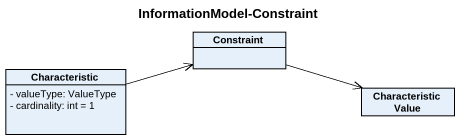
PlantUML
@startuml
title InformationModel-Constraint
hide circle
hide empty members
skinparam classAttributeIconSize 0
class Constraint
class Characteristic {
  - valueType: ValueType
  - cardinality: int = 1
}
class "Characteristic Value" as Characteristic_Value
Constraint -right-> Characteristic_Value
Characteristic -right-> Constraint
@enduml
